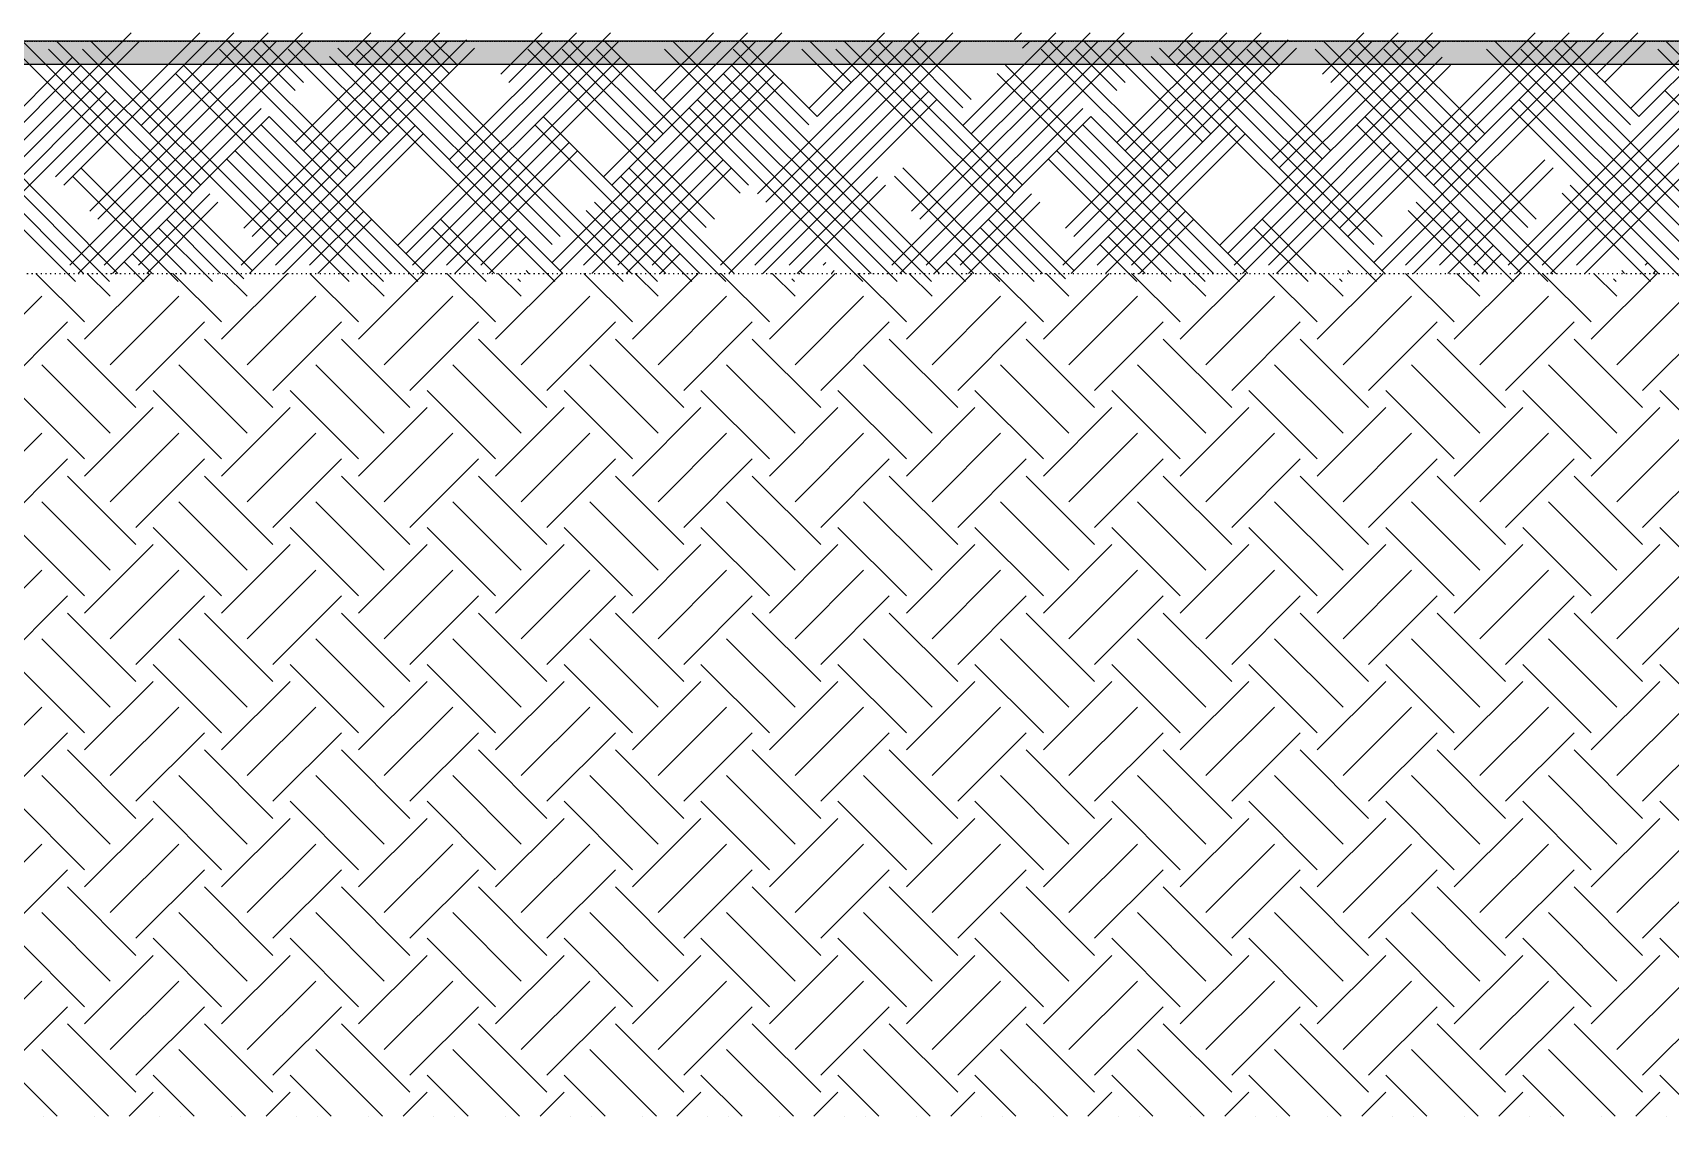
# Model space of a CAD drawing. Extents: x 37185 to 43130, y -8131 to -3926.
# Drawn here: x 39419.2 to 39560.1, y -7688.5 to -7595.2 of the extents above; entities that cross this region are included whole.
import ezdxf

# ---------------------------------------------------------------- set-up
doc = ezdxf.new("R2010")
doc.units = 0
doc.header["$MEASUREMENT"] = 0
doc.linetypes.add('ESTILO_TQS_0002', pattern=[0.4, 0.1, -0.3])
for name, color, linetype in [('36', 253, 'CONTINUOUS'), ('47', 15, 'CONTINUOUS'), ('67', 7, 'CONTINUOUS'), ('96', 252, 'CONTINUOUS')]:
    doc.layers.add(name, color=color, linetype=linetype)

msp = doc.modelspace()

# ---------------------------------------------------------------- linework, layer by layer
at = {"layer": '36', "linetype": 'Continuous'}
for p, q in [((39423.53, -7615.96), (39403.53, -7595.96)), ((39407.63, -7615.25), (39427.63, -7595.25)), ((39408.34, -7615.96), (39428.34, -7595.96)), ((39438.03, -7615.72), (39418.26, -7595.96)), ((39421.12, -7607.65), (39433.52, -7595.25)), ((39433.61, -7608.36), (39421.21, -7595.96)), ((39421.83, -7608.36), (39434.23, -7595.96)), ((39422.36, -7615.25), (39442.36, -7595.25)), ((39423.07, -7615.96), (39443.07, -7595.96)), ((39424.07, -7610.6), (39439.41, -7595.25)), ((39440.98, -7612.78), (39424.16, -7595.96)), ((39424.77, -7611.3), (39440.12, -7595.96)), ((39428.48, -7603.23), (39436.47, -7595.25)), ((39429.19, -7603.94), (39437.18, -7595.96)), ((39446.87, -7606.88), (39435.94, -7595.96)), ((39437.09, -7615.25), (39456.47, -7595.87)), ((39437.32, -7612.07), (39454.15, -7595.25)), ((39438.03, -7612.78), (39454.85, -7595.96)), ((39442.45, -7599.52), (39438.89, -7595.96)), ((39441.74, -7604.7), (39451.2, -7595.25)), ((39449.82, -7603.94), (39441.83, -7595.96)), ((39442.45, -7605.41), (39451.91, -7595.96)), ((39446.16, -7597.34), (39448.25, -7595.25)), ((39446.87, -7598.05), (39448.96, -7595.96)), ((39464.55, -7612.78), (39447.73, -7595.96)), ((39450.58, -7613.54), (39468.88, -7595.25)), ((39470.67, -7615.96), (39450.67, -7595.96)), ((39451.29, -7614.25), (39469.58, -7595.96)), ((39455.71, -7598.05), (39453.62, -7595.96)), ((39455, -7606.18), (39465.93, -7595.25)), ((39455.71, -7606.88), (39466.64, -7595.96)), ((39459.42, -7598.81), (39462.98, -7595.25)), ((39460.13, -7599.52), (39463.69, -7595.96)), ((39477.81, -7611.3), (39462.46, -7595.96)), ((39463.84, -7615.02), (39483.61, -7595.25)), ((39464.55, -7615.72), (39484.32, -7595.96)), ((39473.39, -7603.94), (39465.4, -7595.96)), ((39468.26, -7607.65), (39480.66, -7595.25)), ((39480.75, -7608.36), (39468.35, -7595.96)), ((39468.97, -7608.36), (39481.37, -7595.96)), ((39472.68, -7600.28), (39477.72, -7595.25)), ((39473.39, -7600.99), (39478.42, -7595.96)), ((39494.24, -7615.96), (39474.24, -7595.96)), ((39478.34, -7615.25), (39498.34, -7595.25)), ((39479.05, -7615.96), (39499.05, -7595.96)), ((39486.64, -7602.47), (39480.13, -7595.96)), ((39481.52, -7609.12), (39495.39, -7595.25)), ((39482.23, -7609.83), (39496.1, -7595.96)), ((39485.94, -7601.76), (39492.45, -7595.25)), ((39489.59, -7599.52), (39486.03, -7595.96)), ((39486.64, -7602.47), (39493.15, -7595.96)), ((39508.74, -7615.72), (39488.97, -7595.96)), ((39504.32, -7608.36), (39491.92, -7595.96)), ((39493.07, -7615.25), (39513.07, -7595.25)), ((39493.78, -7615.96), (39513.78, -7595.96)), ((39494.78, -7610.6), (39510.13, -7595.25)), ((39499.9, -7600.99), (39494.87, -7595.96)), ((39495.48, -7611.3), (39510.83, -7595.96)), ((39499.2, -7603.23), (39507.18, -7595.25)), ((39499.9, -7603.94), (39507.89, -7595.96)), ((39503.62, -7595.87), (39504.23, -7595.25)), ((39504.32, -7596.57), (39504.94, -7595.96)), ((39517.58, -7606.88), (39506.65, -7595.96)), ((39507.8, -7615.25), (39527.19, -7595.87)), ((39508.03, -7612.07), (39524.86, -7595.25)), ((39508.74, -7612.78), (39525.56, -7595.96)), ((39513.16, -7599.52), (39509.6, -7595.96)), ((39512.45, -7604.7), (39521.91, -7595.25)), ((39520.53, -7603.94), (39512.54, -7595.96)), ((39513.16, -7605.41), (39522.62, -7595.96)), ((39516.87, -7597.34), (39518.96, -7595.25)), ((39517.58, -7598.05), (39519.67, -7595.96)), ((39535.26, -7612.78), (39518.44, -7595.96)), ((39521.29, -7613.54), (39539.59, -7595.25)), ((39530.84, -7605.41), (39521.38, -7595.96)), ((39522, -7614.25), (39540.3, -7595.96)), ((39526.42, -7598.05), (39524.33, -7595.96)), ((39525.71, -7606.18), (39536.64, -7595.25)), ((39526.42, -7606.88), (39537.35, -7595.96)), ((39530.13, -7598.81), (39533.7, -7595.25)), ((39550.22, -7615.96), (39530.22, -7595.96)), ((39530.84, -7599.52), (39534.4, -7595.96)), ((39531.6, -7612.07), (39548.43, -7595.25)), ((39532.31, -7612.78), (39549.13, -7595.96)), ((39548.52, -7611.3), (39533.17, -7595.96)), ((39534.55, -7615.02), (39554.32, -7595.25)), ((39535.26, -7615.72), (39555.03, -7595.96)), ((39544.1, -7603.94), (39536.11, -7595.96)), ((39538.97, -7607.65), (39551.37, -7595.25)), ((39539.68, -7596.57), (39539.06, -7595.96)), ((39539.68, -7608.36), (39552.08, -7595.96)), ((39564.95, -7615.96), (39544.95, -7595.96)), ((39561.77, -7609.83), (39547.9, -7595.96)), ((39549.05, -7615.25), (39569.05, -7595.25)), ((39549.76, -7615.96), (39569.76, -7595.96)), ((39557.36, -7602.47), (39550.85, -7595.96)), ((39553.7, -7598.81), (39557.27, -7595.25)), ((39554.41, -7599.52), (39557.97, -7595.96)), ((39556.65, -7601.76), (39563.16, -7595.25)), ((39557.36, -7602.47), (39563.87, -7595.96)), ((39579.45, -7615.72), (39559.68, -7595.96)), ((39422.82, -7616.66), (39402.82, -7596.66)), ((39404.68, -7615.25), (39422.59, -7597.34)), ((39437.32, -7616.43), (39417.56, -7596.66)), ((39432.9, -7609.06), (39420.5, -7596.66)), ((39440.27, -7613.48), (39423.45, -7596.66)), ((39446.16, -7607.59), (39435.23, -7596.66)), ((39437.8, -7615.96), (39457.18, -7596.57)), ((39441.74, -7600.23), (39438.18, -7596.66)), ((39449.11, -7604.65), (39441.13, -7596.66)), ((39464.07, -7616.66), (39444.69, -7597.28)), ((39464.78, -7615.96), (39445.4, -7596.57)), ((39463.84, -7613.48), (39447.02, -7596.66)), ((39469.96, -7616.66), (39449.96, -7596.66)), ((39451.82, -7615.25), (39469.73, -7597.34)), ((39455, -7598.75), (39452.91, -7596.66)), ((39477.1, -7612.01), (39461.75, -7596.66)), ((39472.68, -7604.65), (39464.7, -7596.66)), ((39480.04, -7609.06), (39467.64, -7596.66)), ((39493.53, -7616.66), (39473.53, -7596.66)), ((39485.94, -7603.17), (39479.43, -7596.66)), ((39488.88, -7600.23), (39485.32, -7596.66)), ((39508.03, -7616.43), (39488.27, -7596.66)), ((39503.62, -7609.06), (39491.21, -7596.66)), ((39499.2, -7601.7), (39494.16, -7596.66)), ((39516.87, -7607.59), (39505.94, -7596.66)), ((39508.51, -7615.96), (39527.89, -7596.57)), ((39512.45, -7600.23), (39508.89, -7596.66)), ((39519.82, -7604.65), (39511.84, -7596.66)), ((39534.78, -7616.66), (39515.4, -7597.28)), ((39535.49, -7615.96), (39516.11, -7596.57)), ((39534.55, -7613.48), (39517.73, -7596.66)), ((39530.13, -7606.12), (39520.68, -7596.66)), ((39522.53, -7615.25), (39540.44, -7597.34)), ((39525.71, -7598.75), (39523.62, -7596.66)), ((39549.51, -7616.66), (39529.51, -7596.66)), ((39547.81, -7612.01), (39532.46, -7596.66)), ((39543.39, -7604.65), (39535.41, -7596.66)), ((39538.97, -7597.28), (39538.35, -7596.66)), ((39564.25, -7616.66), (39544.25, -7596.66)), ((39546.1, -7615.25), (39564.01, -7597.34)), ((39561.07, -7610.54), (39547.19, -7596.66)), ((39556.65, -7603.17), (39550.14, -7596.66)), ((39578.75, -7616.43), (39558.98, -7596.66)), ((39405.39, -7615.96), (39423.3, -7598.05)), ((39425.77, -7616.66), (39407.86, -7598.75)), ((39426.48, -7615.96), (39408.57, -7598.05)), ((39449.34, -7616.66), (39431.43, -7598.75)), ((39450.05, -7615.96), (39432.14, -7598.05)), ((39452.53, -7615.96), (39470.44, -7598.05)), ((39466.56, -7615.25), (39482.99, -7598.81)), ((39496.48, -7616.66), (39478.57, -7598.75)), ((39497.19, -7615.96), (39479.28, -7598.05)), ((39520.05, -7616.66), (39502.14, -7598.75)), ((39520.76, -7615.96), (39502.85, -7598.05)), ((39523.24, -7615.96), (39541.15, -7598.05)), ((39546.81, -7615.96), (39564.72, -7598.05)), ((39467.26, -7615.96), (39483.7, -7599.52)), ((39576.03, -7616.66), (39559.59, -7600.23)), ((39410.58, -7615.25), (39425.54, -7600.28)), ((39411.28, -7615.96), (39426.25, -7600.99)), ((39491.3, -7615.96), (39476.33, -7600.99)), ((39481.29, -7615.25), (39496.25, -7600.28)), ((39481.99, -7615.96), (39496.96, -7600.99)), ((39562.01, -7615.96), (39547.04, -7600.99)), ((39552, -7615.25), (39566.96, -7600.28)), ((39552.7, -7615.96), (39567.67, -7600.99)), ((39425.31, -7615.25), (39438.8, -7601.76)), ((39426.01, -7615.96), (39439.5, -7602.47)), ((39452.99, -7615.96), (39439.5, -7602.47)), ((39476.56, -7615.96), (39463.07, -7602.47)), ((39490.59, -7616.66), (39475.63, -7601.7)), ((39496.02, -7615.25), (39509.51, -7601.76)), ((39496.72, -7615.96), (39510.21, -7602.47)), ((39523.7, -7615.96), (39510.21, -7602.47)), ((39547.27, -7615.96), (39533.78, -7602.47)), ((39561.3, -7616.66), (39546.34, -7601.7)), ((39452.29, -7616.66), (39438.8, -7603.17)), ((39440.04, -7615.25), (39452.06, -7603.23)), ((39440.75, -7615.96), (39452.76, -7603.94)), ((39475.86, -7616.66), (39462.37, -7603.17)), ((39523, -7616.66), (39509.51, -7603.17)), ((39510.75, -7615.25), (39522.77, -7603.23)), ((39511.46, -7615.96), (39523.47, -7603.94)), ((39546.57, -7616.66), (39533.08, -7603.17)), ((39447.1, -7615.96), (39436.56, -7605.41)), ((39454.77, -7615.25), (39465.31, -7604.7)), ((39455.48, -7615.96), (39466.02, -7605.41)), ((39517.81, -7615.96), (39507.27, -7605.41)), ((39525.48, -7615.25), (39536.02, -7604.7)), ((39526.19, -7615.96), (39536.73, -7605.41)), ((39432.37, -7615.96), (39423.3, -7606.88)), ((39446.39, -7616.66), (39435.85, -7606.12)), ((39469.5, -7615.25), (39478.57, -7606.18)), ((39470.21, -7615.96), (39479.28, -7606.88)), ((39479.51, -7615.96), (39470.44, -7606.88)), ((39503.08, -7615.96), (39494.01, -7606.88)), ((39517.1, -7616.66), (39506.56, -7606.12)), ((39540.21, -7615.25), (39549.28, -7606.18)), ((39540.92, -7615.96), (39549.99, -7606.88)), ((39431.66, -7616.66), (39422.59, -7607.59)), ((39478.8, -7616.66), (39469.73, -7607.59)), ((39484.23, -7615.25), (39491.83, -7607.65)), ((39484.94, -7615.96), (39492.54, -7608.36)), ((39502.37, -7616.66), (39493.3, -7607.59)), ((39559.06, -7615.96), (39551.46, -7608.36)), ((39428.25, -7615.25), (39434.38, -7609.12)), ((39428.96, -7615.96), (39435.08, -7609.83)), ((39473.62, -7615.96), (39467.49, -7609.83)), ((39498.96, -7615.25), (39505.09, -7609.12)), ((39499.67, -7615.96), (39505.8, -7609.83)), ((39544.33, -7615.96), (39538.2, -7609.83)), ((39558.35, -7616.66), (39550.76, -7609.06)), ((39435.32, -7615.96), (39430.67, -7611.3)), ((39442.98, -7615.25), (39447.64, -7610.6)), ((39443.69, -7615.96), (39448.34, -7611.3)), ((39458.89, -7615.96), (39454.24, -7611.3)), ((39472.91, -7616.66), (39466.79, -7610.54)), ((39506.03, -7615.96), (39501.38, -7611.3)), ((39513.7, -7615.25), (39518.35, -7610.6)), ((39514.4, -7615.96), (39519.05, -7611.3)), ((39529.6, -7615.96), (39524.95, -7611.3)), ((39537.27, -7615.25), (39541.92, -7610.6)), ((39543.62, -7616.66), (39537.5, -7610.54)), ((39537.97, -7615.96), (39542.62, -7611.3)), ((39434.61, -7616.66), (39429.96, -7612.01)), ((39458.18, -7616.66), (39453.53, -7612.01)), ((39457.72, -7615.25), (39460.89, -7612.07)), ((39458.42, -7615.96), (39461.6, -7612.78)), ((39505.32, -7616.66), (39500.67, -7612.01)), ((39514.87, -7615.96), (39511.69, -7612.78)), ((39528.89, -7616.66), (39524.24, -7612.01)), ((39429.42, -7615.96), (39427.72, -7614.25)), ((39472.45, -7615.25), (39474.15, -7613.54)), ((39473.15, -7615.96), (39474.86, -7614.25)), ((39500.13, -7615.96), (39498.43, -7614.25)), ((39514.16, -7616.66), (39510.98, -7613.48)), ((39543.16, -7615.25), (39544.86, -7613.54)), ((39543.87, -7615.96), (39545.57, -7614.25)), ((39428.72, -7616.66), (39427.01, -7614.96)), ((39461.83, -7615.96), (39461.6, -7615.72)), ((39485.4, -7615.96), (39485.17, -7615.72)), ((39487.18, -7615.25), (39487.41, -7615.02)), ((39487.89, -7615.96), (39488.12, -7615.72)), ((39499.43, -7616.66), (39497.72, -7614.96)), ((39532.54, -7615.96), (39532.31, -7615.72)), ((39556.11, -7615.96), (39555.88, -7615.72)), ((39557.89, -7615.25), (39558.12, -7615.02)), ((39558.6, -7615.96), (39558.83, -7615.72)), ((39420.12, -7615.96), (39420.12, -7615.96)), ((39420.12, -7615.96), (39420.12, -7615.96)), ((39420.58, -7615.96), (39420.58, -7615.96)), ((39420.58, -7615.96), (39420.58, -7615.96)), ((39431.91, -7615.96), (39431.91, -7615.96)), ((39431.91, -7615.96), (39431.91, -7615.96)), ((39434.85, -7615.96), (39434.85, -7615.96)), ((39434.85, -7615.96), (39434.85, -7615.96)), ((39438.26, -7615.96), (39438.26, -7615.96)), ((39438.26, -7615.96), (39438.26, -7615.96)), ((39441.21, -7615.96), (39441.21, -7615.96)), ((39441.21, -7615.96), (39441.21, -7615.96)), ((39444.16, -7615.96), (39444.16, -7615.96)), ((39444.16, -7615.96), (39444.16, -7615.96)), ((39446.64, -7615.96), (39446.64, -7615.96)), ((39446.64, -7615.96), (39446.64, -7615.96)), ((39449.58, -7615.96), (39449.58, -7615.96)), ((39449.58, -7615.96), (39449.58, -7615.96)), ((39455.94, -7615.96), (39455.94, -7615.96)), ((39455.94, -7615.96), (39455.94, -7615.96)), ((39461.13, -7616.66), (39460.89, -7616.43)), ((39461.37, -7615.96), (39461.37, -7615.96)), ((39461.37, -7615.96), (39461.37, -7615.96)), ((39464.32, -7615.96), (39464.32, -7615.96)), ((39464.32, -7615.96), (39464.32, -7615.96)), ((39467.73, -7615.96), (39467.73, -7615.96)), ((39467.73, -7615.96), (39467.73, -7615.96)), ((39476.1, -7615.96), (39476.1, -7615.96)), ((39476.1, -7615.96), (39476.1, -7615.96)), ((39482.46, -7615.96), (39482.46, -7615.96)), ((39482.46, -7615.96), (39482.46, -7615.96)), ((39484.7, -7616.66), (39484.46, -7616.43)), ((39488.35, -7615.96), (39488.35, -7615.96)), ((39488.35, -7615.96), (39488.35, -7615.96)), ((39490.83, -7615.96), (39490.83, -7615.96)), ((39490.83, -7615.96), (39490.83, -7615.96)), ((39502.62, -7615.96), (39502.62, -7615.96)), ((39502.62, -7615.96), (39502.62, -7615.96)), ((39505.56, -7615.96), (39505.56, -7615.96)), ((39505.56, -7615.96), (39505.56, -7615.96)), ((39508.97, -7615.96), (39508.97, -7615.96)), ((39508.97, -7615.96), (39508.97, -7615.96)), ((39511.92, -7615.96), (39511.92, -7615.96)), ((39511.92, -7615.96), (39511.92, -7615.96)), ((39517.35, -7615.96), (39517.35, -7615.96)), ((39517.35, -7615.96), (39517.35, -7615.96)), ((39520.3, -7615.96), (39520.3, -7615.96)), ((39520.3, -7615.96), (39520.3, -7615.96)), ((39526.65, -7615.96), (39526.65, -7615.96)), ((39526.65, -7615.96), (39526.65, -7615.96)), ((39529.13, -7615.96), (39529.13, -7615.96)), ((39529.13, -7615.96), (39529.13, -7615.96)), ((39531.84, -7616.66), (39531.6, -7616.43)), ((39532.08, -7615.96), (39532.08, -7615.96)), ((39532.08, -7615.96), (39532.08, -7615.96)), ((39535.03, -7615.96), (39535.03, -7615.96)), ((39535.03, -7615.96), (39535.03, -7615.96)), ((39538.44, -7615.96), (39538.44, -7615.96)), ((39538.44, -7615.96), (39538.44, -7615.96)), ((39541.38, -7615.96), (39541.38, -7615.96)), ((39541.38, -7615.96), (39541.38, -7615.96)), ((39553.17, -7615.96), (39553.17, -7615.96)), ((39553.17, -7615.96), (39553.17, -7615.96)), ((39555.41, -7616.66), (39555.17, -7616.43)), ((39555.65, -7615.96), (39555.65, -7615.96)), ((39555.65, -7615.96), (39555.65, -7615.96))]:
    msp.add_line(p, q, dxfattribs=at)
at = {"layer": '47', "linetype": 'Continuous'}
for p, q in [((39423.62, -7620.14), (39419.43, -7615.96)), ((39423.62, -7621.62), (39429.28, -7615.96)), ((39425.83, -7617.93), (39423.85, -7615.96)), ((39435.4, -7620.14), (39431.22, -7615.96)), ((39435.4, -7621.62), (39441.07, -7615.96)), ((39437.61, -7617.93), (39435.64, -7615.96)), ((39447.19, -7620.14), (39443, -7615.96)), ((39447.19, -7621.62), (39452.85, -7615.96)), ((39449.4, -7617.93), (39447.42, -7615.96)), ((39458.97, -7620.14), (39454.79, -7615.96)), ((39458.97, -7621.62), (39464.64, -7615.96)), ((39461.18, -7617.93), (39459.21, -7615.96)), ((39470.76, -7620.14), (39466.57, -7615.96)), ((39470.76, -7621.62), (39476.42, -7615.96)), ((39472.97, -7617.93), (39470.99, -7615.96)), ((39482.54, -7620.14), (39478.36, -7615.96)), ((39482.54, -7621.62), (39488.21, -7615.96)), ((39484.75, -7617.93), (39482.78, -7615.96)), ((39494.33, -7620.14), (39490.14, -7615.96)), ((39494.33, -7621.62), (39499.99, -7615.96)), ((39496.54, -7617.93), (39494.56, -7615.96)), ((39506.12, -7620.14), (39501.93, -7615.96)), ((39506.12, -7621.62), (39511.78, -7615.96)), ((39508.32, -7617.93), (39506.35, -7615.96)), ((39517.9, -7620.14), (39513.71, -7615.96)), ((39517.9, -7621.62), (39523.56, -7615.96)), ((39520.11, -7617.93), (39518.13, -7615.96)), ((39529.69, -7620.14), (39525.5, -7615.96)), ((39529.69, -7621.62), (39535.35, -7615.96)), ((39531.9, -7617.93), (39529.92, -7615.96)), ((39541.47, -7620.14), (39537.28, -7615.96)), ((39541.47, -7621.62), (39547.13, -7615.96)), ((39543.68, -7617.93), (39541.7, -7615.96)), ((39553.26, -7620.14), (39549.07, -7615.96)), ((39553.26, -7621.62), (39558.92, -7615.96)), ((39555.47, -7617.93), (39553.49, -7615.96)), ((39414.04, -7623.83), (39419.94, -7617.93)), ((39425.83, -7623.83), (39431.72, -7617.93)), ((39437.61, -7623.83), (39443.51, -7617.93)), ((39449.4, -7623.83), (39455.29, -7617.93)), ((39461.18, -7623.83), (39467.08, -7617.93)), ((39472.97, -7623.83), (39478.86, -7617.93)), ((39484.75, -7623.83), (39490.65, -7617.93)), ((39496.54, -7623.83), (39502.43, -7617.93)), ((39508.32, -7623.83), (39514.22, -7617.93)), ((39520.11, -7623.83), (39526, -7617.93)), ((39531.9, -7623.83), (39537.79, -7617.93)), ((39543.68, -7623.83), (39549.57, -7617.93)), ((39555.47, -7623.83), (39561.36, -7617.93)), ((39416.25, -7626.04), (39422.15, -7620.14)), ((39428.04, -7626.04), (39433.93, -7620.14)), ((39439.82, -7626.04), (39445.72, -7620.14)), ((39451.61, -7626.04), (39457.5, -7620.14)), ((39463.39, -7626.04), (39469.29, -7620.14)), ((39475.18, -7626.04), (39481.07, -7620.14)), ((39486.96, -7626.04), (39492.86, -7620.14)), ((39498.75, -7626.04), (39504.64, -7620.14)), ((39510.53, -7626.04), (39516.43, -7620.14)), ((39522.32, -7626.04), (39528.21, -7620.14)), ((39534.1, -7626.04), (39540, -7620.14)), ((39545.89, -7626.04), (39551.78, -7620.14)), ((39557.68, -7626.04), (39563.57, -7620.14)), ((39428.04, -7627.51), (39422.15, -7621.62)), ((39439.82, -7627.51), (39433.93, -7621.62)), ((39451.61, -7627.51), (39445.72, -7621.62)), ((39463.39, -7627.51), (39457.5, -7621.62)), ((39475.18, -7627.51), (39469.29, -7621.62)), ((39486.96, -7627.51), (39481.07, -7621.62)), ((39498.75, -7627.51), (39492.86, -7621.62)), ((39510.53, -7627.51), (39504.64, -7621.62)), ((39522.32, -7627.51), (39516.43, -7621.62)), ((39534.1, -7627.51), (39528.21, -7621.62)), ((39545.89, -7627.51), (39540, -7621.62)), ((39557.68, -7627.51), (39551.78, -7621.62)), ((39425.83, -7629.72), (39419.94, -7623.83)), ((39437.61, -7629.72), (39431.72, -7623.83)), ((39449.4, -7629.72), (39443.51, -7623.83)), ((39461.18, -7629.72), (39455.29, -7623.83)), ((39472.97, -7629.72), (39467.08, -7623.83)), ((39484.75, -7629.72), (39478.86, -7623.83)), ((39496.54, -7629.72), (39490.65, -7623.83)), ((39508.32, -7629.72), (39502.43, -7623.83)), ((39520.11, -7629.72), (39514.22, -7623.83)), ((39531.9, -7629.72), (39526, -7623.83)), ((39543.68, -7629.72), (39537.79, -7623.83)), ((39555.47, -7629.72), (39549.57, -7623.83)), ((39423.62, -7631.93), (39417.73, -7626.04)), ((39435.4, -7631.93), (39429.51, -7626.04)), ((39447.19, -7631.93), (39441.3, -7626.04)), ((39458.97, -7631.93), (39453.08, -7626.04)), ((39470.76, -7631.93), (39464.87, -7626.04)), ((39482.54, -7631.93), (39476.65, -7626.04)), ((39494.33, -7631.93), (39488.44, -7626.04)), ((39506.12, -7631.93), (39500.22, -7626.04)), ((39517.9, -7631.93), (39512.01, -7626.04)), ((39529.69, -7631.93), (39523.79, -7626.04)), ((39541.47, -7631.93), (39535.58, -7626.04)), ((39553.26, -7631.93), (39547.36, -7626.04)), ((39565.04, -7631.93), (39559.15, -7626.04)), ((39423.62, -7633.4), (39429.51, -7627.51)), ((39435.4, -7633.4), (39441.3, -7627.51)), ((39447.19, -7633.4), (39453.08, -7627.51)), ((39458.97, -7633.4), (39464.87, -7627.51)), ((39470.76, -7633.4), (39476.65, -7627.51)), ((39482.54, -7633.4), (39488.44, -7627.51)), ((39494.33, -7633.4), (39500.22, -7627.51)), ((39506.12, -7633.4), (39512.01, -7627.51)), ((39517.9, -7633.4), (39523.79, -7627.51)), ((39529.69, -7633.4), (39535.58, -7627.51)), ((39541.47, -7633.4), (39547.36, -7627.51)), ((39553.26, -7633.4), (39559.15, -7627.51)), ((39414.04, -7635.61), (39419.94, -7629.72)), ((39425.83, -7635.61), (39431.72, -7629.72)), ((39437.61, -7635.61), (39443.51, -7629.72)), ((39449.4, -7635.61), (39455.29, -7629.72)), ((39461.18, -7635.61), (39467.08, -7629.72)), ((39472.97, -7635.61), (39478.86, -7629.72)), ((39484.75, -7635.61), (39490.65, -7629.72)), ((39496.54, -7635.61), (39502.43, -7629.72)), ((39508.32, -7635.61), (39514.22, -7629.72)), ((39520.11, -7635.61), (39526, -7629.72)), ((39531.9, -7635.61), (39537.79, -7629.72)), ((39543.68, -7635.61), (39549.57, -7629.72)), ((39555.47, -7635.61), (39561.36, -7629.72)), ((39416.25, -7637.82), (39422.15, -7631.93)), ((39428.04, -7637.82), (39433.93, -7631.93)), ((39439.82, -7637.82), (39445.72, -7631.93)), ((39451.61, -7637.82), (39457.5, -7631.93)), ((39463.39, -7637.82), (39469.29, -7631.93)), ((39475.18, -7637.82), (39481.07, -7631.93)), ((39486.96, -7637.82), (39492.86, -7631.93)), ((39498.75, -7637.82), (39504.64, -7631.93)), ((39510.53, -7637.82), (39516.43, -7631.93)), ((39522.32, -7637.82), (39528.21, -7631.93)), ((39534.1, -7637.82), (39540, -7631.93)), ((39545.89, -7637.82), (39551.78, -7631.93)), ((39557.68, -7637.82), (39563.57, -7631.93)), ((39428.04, -7639.29), (39422.15, -7633.4)), ((39439.82, -7639.29), (39433.93, -7633.4)), ((39451.61, -7639.29), (39445.72, -7633.4)), ((39463.39, -7639.29), (39457.5, -7633.4)), ((39475.18, -7639.29), (39469.29, -7633.4)), ((39486.96, -7639.29), (39481.07, -7633.4)), ((39498.75, -7639.29), (39492.86, -7633.4)), ((39510.53, -7639.29), (39504.64, -7633.4)), ((39522.32, -7639.29), (39516.43, -7633.4)), ((39534.1, -7639.29), (39528.21, -7633.4)), ((39545.89, -7639.29), (39540, -7633.4)), ((39557.68, -7639.29), (39551.78, -7633.4)), ((39425.83, -7641.5), (39419.94, -7635.61)), ((39437.61, -7641.5), (39431.72, -7635.61)), ((39449.4, -7641.5), (39443.51, -7635.61)), ((39461.18, -7641.5), (39455.29, -7635.61)), ((39472.97, -7641.5), (39467.08, -7635.61)), ((39484.75, -7641.5), (39478.86, -7635.61)), ((39496.54, -7641.5), (39490.65, -7635.61)), ((39508.32, -7641.5), (39502.43, -7635.61)), ((39520.11, -7641.5), (39514.22, -7635.61)), ((39531.9, -7641.5), (39526, -7635.61)), ((39543.68, -7641.5), (39537.79, -7635.61)), ((39555.47, -7641.5), (39549.57, -7635.61)), ((39423.62, -7643.71), (39417.73, -7637.82)), ((39435.4, -7643.71), (39429.51, -7637.82)), ((39447.19, -7643.71), (39441.3, -7637.82)), ((39458.97, -7643.71), (39453.08, -7637.82)), ((39470.76, -7643.71), (39464.87, -7637.82)), ((39482.54, -7643.71), (39476.65, -7637.82)), ((39494.33, -7643.71), (39488.44, -7637.82)), ((39506.12, -7643.71), (39500.22, -7637.82)), ((39517.9, -7643.71), (39512.01, -7637.82)), ((39529.69, -7643.71), (39523.79, -7637.82)), ((39541.47, -7643.71), (39535.58, -7637.82)), ((39553.26, -7643.71), (39547.36, -7637.82)), ((39565.04, -7643.71), (39559.15, -7637.82)), ((39423.62, -7645.19), (39429.51, -7639.29)), ((39435.4, -7645.19), (39441.3, -7639.29)), ((39447.19, -7645.19), (39453.08, -7639.29)), ((39458.97, -7645.19), (39464.87, -7639.29)), ((39470.76, -7645.19), (39476.65, -7639.29)), ((39482.54, -7645.19), (39488.44, -7639.29)), ((39494.33, -7645.19), (39500.22, -7639.29)), ((39506.12, -7645.19), (39512.01, -7639.29)), ((39517.9, -7645.19), (39523.79, -7639.29)), ((39529.69, -7645.19), (39535.58, -7639.29)), ((39541.47, -7645.19), (39547.36, -7639.29)), ((39553.26, -7645.19), (39559.15, -7639.29)), ((39414.04, -7647.4), (39419.94, -7641.5)), ((39425.83, -7647.4), (39431.72, -7641.5)), ((39437.61, -7647.4), (39443.51, -7641.5)), ((39449.4, -7647.4), (39455.29, -7641.5)), ((39461.18, -7647.4), (39467.08, -7641.5)), ((39472.97, -7647.4), (39478.86, -7641.5)), ((39484.75, -7647.4), (39490.65, -7641.5)), ((39496.54, -7647.4), (39502.43, -7641.5)), ((39508.32, -7647.4), (39514.22, -7641.5)), ((39520.11, -7647.4), (39526, -7641.5)), ((39531.9, -7647.4), (39537.79, -7641.5)), ((39543.68, -7647.4), (39549.57, -7641.5)), ((39555.47, -7647.4), (39561.36, -7641.5)), ((39416.25, -7649.61), (39422.15, -7643.71)), ((39428.04, -7649.61), (39433.93, -7643.71)), ((39439.82, -7649.61), (39445.72, -7643.71)), ((39451.61, -7649.61), (39457.5, -7643.71)), ((39463.39, -7649.61), (39469.29, -7643.71)), ((39475.18, -7649.61), (39481.07, -7643.71)), ((39486.96, -7649.61), (39492.86, -7643.71)), ((39498.75, -7649.61), (39504.64, -7643.71)), ((39510.53, -7649.61), (39516.43, -7643.71)), ((39522.32, -7649.61), (39528.21, -7643.71)), ((39534.1, -7649.61), (39540, -7643.71)), ((39545.89, -7649.61), (39551.78, -7643.71)), ((39557.68, -7649.61), (39563.57, -7643.71)), ((39428.04, -7651.08), (39422.15, -7645.19)), ((39439.82, -7651.08), (39433.93, -7645.19)), ((39451.61, -7651.08), (39445.72, -7645.19)), ((39463.39, -7651.08), (39457.5, -7645.19)), ((39475.18, -7651.08), (39469.29, -7645.19)), ((39486.96, -7651.08), (39481.07, -7645.19)), ((39498.75, -7651.08), (39492.86, -7645.19)), ((39510.53, -7651.08), (39504.64, -7645.19)), ((39522.32, -7651.08), (39516.43, -7645.19)), ((39534.1, -7651.08), (39528.21, -7645.19)), ((39545.89, -7651.08), (39540, -7645.19)), ((39557.68, -7651.08), (39551.78, -7645.19)), ((39425.83, -7653.29), (39419.94, -7647.4)), ((39437.61, -7653.29), (39431.72, -7647.4)), ((39449.4, -7653.29), (39443.51, -7647.4)), ((39461.18, -7653.29), (39455.29, -7647.4)), ((39472.97, -7653.29), (39467.08, -7647.4)), ((39484.75, -7653.29), (39478.86, -7647.4)), ((39496.54, -7653.29), (39490.65, -7647.4)), ((39508.32, -7653.29), (39502.43, -7647.4)), ((39520.11, -7653.29), (39514.22, -7647.4)), ((39531.9, -7653.29), (39526, -7647.4)), ((39543.68, -7653.29), (39537.79, -7647.4)), ((39555.47, -7653.29), (39549.57, -7647.4)), ((39423.62, -7655.5), (39417.73, -7649.61)), ((39435.4, -7655.5), (39429.51, -7649.61)), ((39447.19, -7655.5), (39441.3, -7649.61)), ((39458.97, -7655.5), (39453.08, -7649.61)), ((39470.76, -7655.5), (39464.87, -7649.61)), ((39482.54, -7655.5), (39476.65, -7649.61)), ((39494.33, -7655.5), (39488.44, -7649.61)), ((39506.12, -7655.5), (39500.22, -7649.61)), ((39517.9, -7655.5), (39512.01, -7649.61)), ((39529.69, -7655.5), (39523.79, -7649.61)), ((39541.47, -7655.5), (39535.58, -7649.61)), ((39553.26, -7655.5), (39547.36, -7649.61)), ((39565.04, -7655.5), (39559.15, -7649.61)), ((39423.62, -7656.97), (39429.51, -7651.08)), ((39435.4, -7656.97), (39441.3, -7651.08)), ((39447.19, -7656.97), (39453.08, -7651.08)), ((39458.97, -7656.97), (39464.87, -7651.08)), ((39470.76, -7656.97), (39476.65, -7651.08)), ((39482.54, -7656.97), (39488.44, -7651.08)), ((39494.33, -7656.97), (39500.22, -7651.08)), ((39506.12, -7656.97), (39512.01, -7651.08)), ((39517.9, -7656.97), (39523.79, -7651.08)), ((39529.69, -7656.97), (39535.58, -7651.08)), ((39541.47, -7656.97), (39547.36, -7651.08)), ((39553.26, -7656.97), (39559.15, -7651.08)), ((39414.04, -7659.18), (39419.94, -7653.29)), ((39425.83, -7659.18), (39431.72, -7653.29)), ((39437.61, -7659.18), (39443.51, -7653.29)), ((39449.4, -7659.18), (39455.29, -7653.29)), ((39461.18, -7659.18), (39467.08, -7653.29)), ((39472.97, -7659.18), (39478.86, -7653.29)), ((39484.75, -7659.18), (39490.65, -7653.29)), ((39496.54, -7659.18), (39502.43, -7653.29)), ((39508.32, -7659.18), (39514.22, -7653.29)), ((39520.11, -7659.18), (39526, -7653.29)), ((39531.9, -7659.18), (39537.79, -7653.29)), ((39543.68, -7659.18), (39549.57, -7653.29)), ((39555.47, -7659.18), (39561.36, -7653.29)), ((39416.25, -7661.39), (39422.15, -7655.5)), ((39428.04, -7661.39), (39433.93, -7655.5)), ((39439.82, -7661.39), (39445.72, -7655.5)), ((39451.61, -7661.39), (39457.5, -7655.5)), ((39463.39, -7661.39), (39469.29, -7655.5)), ((39475.18, -7661.39), (39481.07, -7655.5)), ((39486.96, -7661.39), (39492.86, -7655.5)), ((39498.75, -7661.39), (39504.64, -7655.5)), ((39510.53, -7661.39), (39516.43, -7655.5)), ((39522.32, -7661.39), (39528.21, -7655.5)), ((39534.1, -7661.39), (39540, -7655.5)), ((39545.89, -7661.39), (39551.78, -7655.5)), ((39557.68, -7661.39), (39563.57, -7655.5)), ((39428.04, -7662.86), (39422.15, -7656.97)), ((39439.82, -7662.86), (39433.93, -7656.97)), ((39451.61, -7662.86), (39445.72, -7656.97)), ((39463.39, -7662.86), (39457.5, -7656.97)), ((39475.18, -7662.86), (39469.29, -7656.97)), ((39486.96, -7662.86), (39481.07, -7656.97)), ((39498.75, -7662.86), (39492.86, -7656.97)), ((39510.53, -7662.86), (39504.64, -7656.97)), ((39522.32, -7662.86), (39516.43, -7656.97)), ((39534.1, -7662.86), (39528.21, -7656.97)), ((39545.89, -7662.86), (39540, -7656.97)), ((39557.68, -7662.86), (39551.78, -7656.97)), ((39425.83, -7665.07), (39419.94, -7659.18)), ((39437.61, -7665.07), (39431.72, -7659.18)), ((39449.4, -7665.07), (39443.51, -7659.18)), ((39461.18, -7665.07), (39455.29, -7659.18)), ((39472.97, -7665.07), (39467.08, -7659.18)), ((39484.75, -7665.07), (39478.86, -7659.18)), ((39496.54, -7665.07), (39490.65, -7659.18)), ((39508.32, -7665.07), (39502.43, -7659.18)), ((39520.11, -7665.07), (39514.22, -7659.18)), ((39531.9, -7665.07), (39526, -7659.18)), ((39543.68, -7665.07), (39537.79, -7659.18)), ((39555.47, -7665.07), (39549.57, -7659.18)), ((39423.62, -7667.28), (39417.73, -7661.39)), ((39435.4, -7667.28), (39429.51, -7661.39)), ((39447.19, -7667.28), (39441.3, -7661.39)), ((39458.97, -7667.28), (39453.08, -7661.39)), ((39470.76, -7667.28), (39464.87, -7661.39)), ((39482.54, -7667.28), (39476.65, -7661.39)), ((39494.33, -7667.28), (39488.44, -7661.39)), ((39506.12, -7667.28), (39500.22, -7661.39)), ((39517.9, -7667.28), (39512.01, -7661.39)), ((39529.69, -7667.28), (39523.79, -7661.39)), ((39541.47, -7667.28), (39535.58, -7661.39)), ((39553.26, -7667.28), (39547.36, -7661.39)), ((39565.04, -7667.28), (39559.15, -7661.39)), ((39423.62, -7668.76), (39429.51, -7662.86)), ((39435.4, -7668.76), (39441.3, -7662.86)), ((39447.19, -7668.76), (39453.08, -7662.86)), ((39458.97, -7668.76), (39464.87, -7662.86)), ((39470.76, -7668.76), (39476.65, -7662.86)), ((39482.54, -7668.76), (39488.44, -7662.86)), ((39494.33, -7668.76), (39500.22, -7662.86)), ((39506.12, -7668.76), (39512.01, -7662.86)), ((39517.9, -7668.76), (39523.79, -7662.86)), ((39529.69, -7668.76), (39535.58, -7662.86)), ((39541.47, -7668.76), (39547.36, -7662.86)), ((39553.26, -7668.76), (39559.15, -7662.86)), ((39414.04, -7670.97), (39419.94, -7665.07)), ((39425.83, -7670.97), (39431.72, -7665.07)), ((39437.61, -7670.97), (39443.51, -7665.07)), ((39449.4, -7670.97), (39455.29, -7665.07)), ((39461.18, -7670.97), (39467.08, -7665.07)), ((39472.97, -7670.97), (39478.86, -7665.07)), ((39484.75, -7670.97), (39490.65, -7665.07)), ((39496.54, -7670.97), (39502.43, -7665.07)), ((39508.32, -7670.97), (39514.22, -7665.07)), ((39520.11, -7670.97), (39526, -7665.07)), ((39531.9, -7670.97), (39537.79, -7665.07)), ((39543.68, -7670.97), (39549.57, -7665.07)), ((39555.47, -7670.97), (39561.36, -7665.07)), ((39416.25, -7673.18), (39422.15, -7667.28)), ((39428.04, -7673.18), (39433.93, -7667.28)), ((39439.82, -7673.18), (39445.72, -7667.28)), ((39451.61, -7673.18), (39457.5, -7667.28)), ((39463.39, -7673.18), (39469.29, -7667.28)), ((39475.18, -7673.18), (39481.07, -7667.28)), ((39486.96, -7673.18), (39492.86, -7667.28)), ((39498.75, -7673.18), (39504.64, -7667.28)), ((39510.53, -7673.18), (39516.43, -7667.28)), ((39522.32, -7673.18), (39528.21, -7667.28)), ((39534.1, -7673.18), (39540, -7667.28)), ((39545.89, -7673.18), (39551.78, -7667.28)), ((39557.68, -7673.18), (39563.57, -7667.28)), ((39428.04, -7674.65), (39422.15, -7668.76)), ((39439.82, -7674.65), (39433.93, -7668.76)), ((39451.61, -7674.65), (39445.72, -7668.76)), ((39463.39, -7674.65), (39457.5, -7668.76)), ((39475.18, -7674.65), (39469.29, -7668.76)), ((39486.96, -7674.65), (39481.07, -7668.76)), ((39498.75, -7674.65), (39492.86, -7668.76)), ((39510.53, -7674.65), (39504.64, -7668.76)), ((39522.32, -7674.65), (39516.43, -7668.76)), ((39534.1, -7674.65), (39528.21, -7668.76)), ((39545.89, -7674.65), (39540, -7668.76)), ((39557.68, -7674.65), (39551.78, -7668.76)), ((39425.83, -7676.86), (39419.94, -7670.97)), ((39437.61, -7676.86), (39431.72, -7670.97)), ((39449.4, -7676.86), (39443.51, -7670.97)), ((39461.18, -7676.86), (39455.29, -7670.97)), ((39472.97, -7676.86), (39467.08, -7670.97)), ((39484.75, -7676.86), (39478.86, -7670.97)), ((39496.54, -7676.86), (39490.65, -7670.97)), ((39508.32, -7676.86), (39502.43, -7670.97)), ((39520.11, -7676.86), (39514.22, -7670.97)), ((39531.9, -7676.86), (39526, -7670.97)), ((39543.68, -7676.86), (39537.79, -7670.97)), ((39555.47, -7676.86), (39549.57, -7670.97)), ((39423.62, -7679.07), (39417.73, -7673.18)), ((39435.4, -7679.07), (39429.51, -7673.18)), ((39447.19, -7679.07), (39441.3, -7673.18)), ((39458.97, -7679.07), (39453.08, -7673.18)), ((39470.76, -7679.07), (39464.87, -7673.18)), ((39482.54, -7679.07), (39476.65, -7673.18)), ((39494.33, -7679.07), (39488.44, -7673.18)), ((39506.12, -7679.07), (39500.22, -7673.18)), ((39517.9, -7679.07), (39512.01, -7673.18)), ((39529.69, -7679.07), (39523.79, -7673.18)), ((39541.47, -7679.07), (39535.58, -7673.18)), ((39553.26, -7679.07), (39547.36, -7673.18)), ((39565.04, -7679.07), (39559.15, -7673.18)), ((39423.62, -7680.54), (39429.51, -7674.65)), ((39435.4, -7680.54), (39441.3, -7674.65)), ((39447.19, -7680.54), (39453.08, -7674.65)), ((39458.97, -7680.54), (39464.87, -7674.65)), ((39470.76, -7680.54), (39476.65, -7674.65)), ((39482.54, -7680.54), (39488.44, -7674.65)), ((39494.33, -7680.54), (39500.22, -7674.65)), ((39506.12, -7680.54), (39512.01, -7674.65)), ((39517.9, -7680.54), (39523.79, -7674.65)), ((39529.69, -7680.54), (39535.58, -7674.65)), ((39541.47, -7680.54), (39547.36, -7674.65)), ((39553.26, -7680.54), (39559.15, -7674.65)), ((39414.04, -7682.75), (39419.94, -7676.86)), ((39425.83, -7682.75), (39431.72, -7676.86)), ((39437.61, -7682.75), (39443.51, -7676.86)), ((39449.4, -7682.75), (39455.29, -7676.86)), ((39461.18, -7682.75), (39467.08, -7676.86)), ((39472.97, -7682.75), (39478.86, -7676.86)), ((39484.75, -7682.75), (39490.65, -7676.86)), ((39496.54, -7682.75), (39502.43, -7676.86)), ((39508.32, -7682.75), (39514.22, -7676.86)), ((39520.11, -7682.75), (39526, -7676.86)), ((39531.9, -7682.75), (39537.79, -7676.86)), ((39543.68, -7682.75), (39549.57, -7676.86)), ((39555.47, -7682.75), (39561.36, -7676.86)), ((39416.25, -7684.96), (39422.15, -7679.07)), ((39428.04, -7684.96), (39433.93, -7679.07)), ((39439.82, -7684.96), (39445.72, -7679.07)), ((39451.61, -7684.96), (39457.5, -7679.07)), ((39463.39, -7684.96), (39469.29, -7679.07)), ((39475.18, -7684.96), (39481.07, -7679.07)), ((39486.96, -7684.96), (39492.86, -7679.07)), ((39498.75, -7684.96), (39504.64, -7679.07)), ((39510.53, -7684.96), (39516.43, -7679.07)), ((39522.32, -7684.96), (39528.21, -7679.07)), ((39534.1, -7684.96), (39540, -7679.07)), ((39545.89, -7684.96), (39551.78, -7679.07)), ((39557.68, -7684.96), (39563.57, -7679.07)), ((39428.04, -7686.43), (39422.15, -7680.54)), ((39439.82, -7686.43), (39433.93, -7680.54)), ((39451.61, -7686.43), (39445.72, -7680.54)), ((39463.39, -7686.43), (39457.5, -7680.54)), ((39475.18, -7686.43), (39469.29, -7680.54)), ((39486.96, -7686.43), (39481.07, -7680.54)), ((39498.75, -7686.43), (39492.86, -7680.54)), ((39510.53, -7686.43), (39504.64, -7680.54)), ((39522.32, -7686.43), (39516.43, -7680.54)), ((39534.1, -7686.43), (39528.21, -7680.54)), ((39545.89, -7686.43), (39540, -7680.54)), ((39557.68, -7686.43), (39551.78, -7680.54)), ((39425.68, -7688.49), (39419.94, -7682.75)), ((39437.47, -7688.49), (39431.72, -7682.75)), ((39449.25, -7688.49), (39443.51, -7682.75)), ((39461.04, -7688.49), (39455.29, -7682.75)), ((39472.82, -7688.49), (39467.08, -7682.75)), ((39484.61, -7688.49), (39478.86, -7682.75)), ((39496.39, -7688.49), (39490.65, -7682.75)), ((39508.18, -7688.49), (39502.43, -7682.75)), ((39519.96, -7688.49), (39514.22, -7682.75)), ((39531.75, -7688.49), (39526, -7682.75)), ((39543.53, -7688.49), (39537.79, -7682.75)), ((39555.32, -7688.49), (39549.57, -7682.75)), ((39421.26, -7688.49), (39417.73, -7684.96)), ((39433.05, -7688.49), (39429.51, -7684.96)), ((39444.83, -7688.49), (39441.3, -7684.96)), ((39456.62, -7688.49), (39453.08, -7684.96)), ((39468.4, -7688.49), (39464.87, -7684.96)), ((39480.19, -7688.49), (39476.65, -7684.96)), ((39491.97, -7688.49), (39488.44, -7684.96)), ((39503.76, -7688.49), (39500.22, -7684.96)), ((39515.54, -7688.49), (39512.01, -7684.96)), ((39527.33, -7688.49), (39523.79, -7684.96)), ((39539.11, -7688.49), (39535.58, -7684.96)), ((39550.9, -7688.49), (39547.36, -7684.96)), ((39562.68, -7688.49), (39559.15, -7684.96)), ((39427.45, -7688.49), (39429.51, -7686.43)), ((39439.24, -7688.49), (39441.3, -7686.43)), ((39451.02, -7688.49), (39453.08, -7686.43)), ((39462.81, -7688.49), (39464.87, -7686.43)), ((39474.59, -7688.49), (39476.65, -7686.43)), ((39486.38, -7688.49), (39488.44, -7686.43)), ((39498.16, -7688.49), (39500.22, -7686.43)), ((39509.95, -7688.49), (39512.01, -7686.43)), ((39521.73, -7688.49), (39523.79, -7686.43)), ((39533.52, -7688.49), (39535.58, -7686.43)), ((39545.3, -7688.49), (39547.36, -7686.43)), ((39557.09, -7688.49), (39559.15, -7686.43)), ((39420.09, -7688.49), (39420.09, -7688.49)), ((39424.5, -7688.49), (39424.5, -7688.49)), ((39430.1, -7688.49), (39430.1, -7688.49)), ((39431.87, -7688.49), (39431.87, -7688.49)), ((39436.29, -7688.49), (39436.29, -7688.49)), ((39441.88, -7688.49), (39441.88, -7688.49)), ((39443.66, -7688.49), (39443.66, -7688.49)), ((39448.08, -7688.49), (39448.08, -7688.49)), ((39453.67, -7688.49), (39453.67, -7688.49)), ((39455.44, -7688.49), (39455.44, -7688.49)), ((39459.86, -7688.49), (39459.86, -7688.49)), ((39465.45, -7688.49), (39465.45, -7688.49)), ((39467.23, -7688.49), (39467.23, -7688.49)), ((39471.65, -7688.49), (39471.65, -7688.49)), ((39477.24, -7688.49), (39477.24, -7688.49)), ((39479.01, -7688.49), (39479.01, -7688.49)), ((39483.43, -7688.49), (39483.43, -7688.49)), ((39489.03, -7688.49), (39489.03, -7688.49)), ((39490.8, -7688.49), (39490.8, -7688.49)), ((39495.22, -7688.49), (39495.22, -7688.49)), ((39500.81, -7688.49), (39500.81, -7688.49)), ((39502.58, -7688.49), (39502.58, -7688.49)), ((39507, -7688.49), (39507, -7688.49)), ((39512.6, -7688.49), (39512.6, -7688.49)), ((39514.37, -7688.49), (39514.37, -7688.49)), ((39518.79, -7688.49), (39518.79, -7688.49)), ((39524.38, -7688.49), (39524.38, -7688.49)), ((39526.15, -7688.49), (39526.15, -7688.49)), ((39530.57, -7688.49), (39530.57, -7688.49)), ((39536.17, -7688.49), (39536.17, -7688.49)), ((39537.94, -7688.49), (39537.94, -7688.49)), ((39542.36, -7688.49), (39542.36, -7688.49)), ((39547.95, -7688.49), (39547.95, -7688.49)), ((39549.72, -7688.49), (39549.72, -7688.49)), ((39554.14, -7688.49), (39554.14, -7688.49)), ((39559.74, -7688.49), (39559.74, -7688.49))]:
    msp.add_line(p, q, dxfattribs=at)
at = {"layer": '67', "linetype": 'ESTILO_TQS_0002'}
for p, q in [((37622.47, -7595.96), (39979.65, -7595.96)), ((37628.25, -7595.96), (39890.03, -7595.96)), ((37628.25, -7615.96), (40010.49, -7615.96))]:
    msp.add_line(p, q, dxfattribs=at)
at = {"layer": '96', "linetype": 'Continuous'}
msp.add_lwpolyline([(39780.16, -7595.96), (38583.96, -7595.96), (38583.96, -7597.96), (39780.16, -7597.96), (39780.16, -7595.96)], dxfattribs=at)
for points in [[(39780.16, -7595.96), (38583.96, -7595.96), (38583.96, -7597.96)], [(39780.16, -7595.96), (38583.96, -7597.96), (39780.16, -7597.96)]]:
    msp.add_solid(points, dxfattribs=at)

doc.saveas('drawing.dxf')
